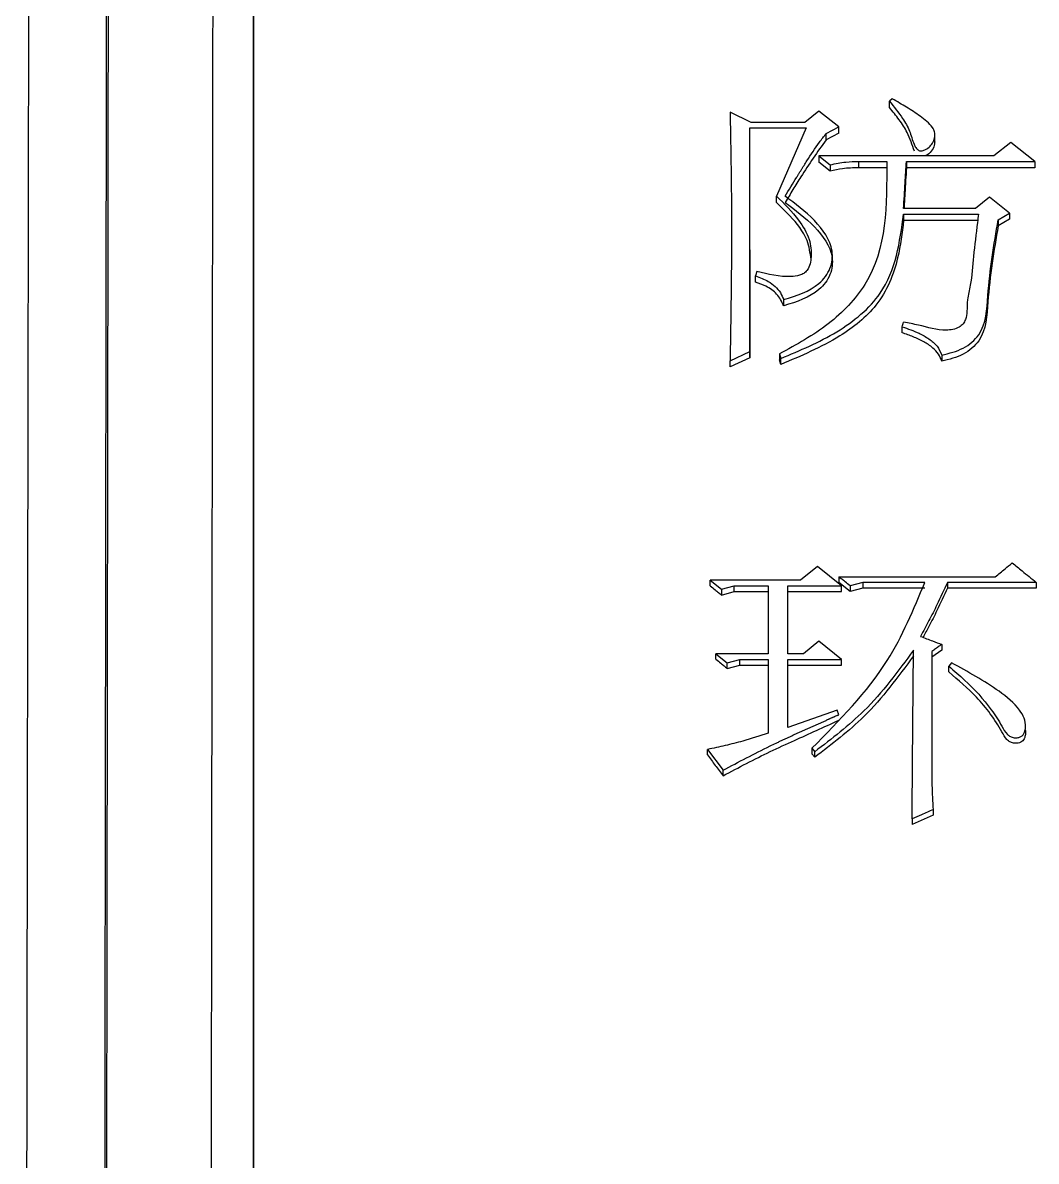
# Model space of a CAD drawing. Header units: millimetres. Extents: x 2223 to 4172, y 741 to 2119.
# Drawn here: x 2691.43 to 2699.2, y 1885.61 to 1894.34 of the extents above; entities that cross this region are included whole.
import ezdxf

# ---------------------------------------------------------------- set-up
doc = ezdxf.new("R2010")
doc.units = ezdxf.units.MM

msp = doc.modelspace()

# ---------------------------------------------------------------- linework, layer by layer
at = {"color": 7, "linetype": 'Continuous', "lineweight": 25}
for p, q in [((2698.1004, 1893.7527), (2698.0786, 1893.7355)), ((2697.0186, 1893.573), (2696.8563, 1893.65)), ((2696.8563, 1893.65), (2696.8564, 1893.6014)), ((2697.5378, 1893.6586), (2697.4297, 1893.573)), ((2697.6893, 1893.5388), (2697.5378, 1893.6586)), ((2697.4297, 1893.573), (2697.0186, 1893.573)), ((2697.0078, 1893.5302), (2697.4405, 1893.5302)), ((2697.0078, 1891.8145), (2697.0078, 1893.5302)), ((2697.0078, 1893.4817), (2697.0078, 1893.5302)), ((2697.4405, 1893.5302), (2697.2133, 1893.0068)), ((2697.5919, 1893.4874), (2697.6893, 1893.5388)), ((2697.6893, 1893.4903), (2697.5919, 1893.439)), ((2697.5919, 1893.439), (2697.5919, 1893.4874)), ((2697.6893, 1893.4903), (2697.6893, 1893.5388)), ((2698.4264, 1893.4234), (2698.4264, 1893.4721)), ((2699.009, 1893.4189), (2698.8792, 1893.316)), ((2699.1929, 1893.2731), (2699.009, 1893.4189)), ((2697.5378, 1893.316), (2697.6244, 1893.2473)), ((2698.8792, 1893.316), (2697.5378, 1893.316)), ((2697.5378, 1893.316), (2697.5378, 1893.2677)), ((2697.6244, 1893.1992), (2697.5378, 1893.2677)), ((2697.6244, 1893.2473), (2697.6244, 1893.1992)), ((2697.8407, 1893.2731), (2698.0571, 1893.2731)), ((2697.8407, 1893.2731), (2697.8407, 1893.2249)), ((2698.0571, 1893.2249), (2697.8407, 1893.2249)), ((2698.2085, 1893.2731), (2699.1929, 1893.2731)), ((2698.2085, 1893.2731), (2698.2085, 1893.2249)), ((2699.1929, 1893.2249), (2698.2085, 1893.2249)), ((2699.1929, 1893.2731), (2699.1929, 1893.2249)), ((2697.2133, 1892.959), (2697.2133, 1893.0068)), ((2698.8467, 1892.9982), (2698.7386, 1892.9122)), ((2698.9982, 1892.8777), (2698.8467, 1892.9982)), ((2698.7386, 1892.9122), (2698.1869, 1892.9122)), ((2698.1869, 1892.8691), (2698.7602, 1892.8691)), ((2698.9116, 1892.8261), (2698.9982, 1892.8777)), ((2698.9982, 1892.8777), (2698.9982, 1892.8301)), ((2698.7602, 1892.8215), (2698.1869, 1892.8215)), ((2698.9982, 1892.8301), (2698.9116, 1892.7785)), ((2698.9116, 1892.8261), (2698.9116, 1892.7785)), ((2697.0078, 1892.5964), (2697.0078, 1891.7682)), ((2697.6407, 1892.501), (2697.6407, 1892.5483)), ((2697.0619, 1892.4293), (2697.0511, 1892.3947)), ((2697.0511, 1892.3477), (2697.0511, 1892.3947)), ((2697.2674, 1892.1664), (2697.2674, 1892.2132)), ((2698.1761, 1891.9588), (2698.1761, 1892.0053)), ((2696.8564, 1891.745), (2697.0078, 1891.8145)), ((2697.0078, 1891.7682), (2697.0078, 1891.8145)), ((2697.0078, 1891.7682), (2696.8564, 1891.6988)), ((2696.8564, 1891.6988), (2696.8564, 1891.745)), ((2697.235, 1891.7971), (2697.2458, 1891.7624)), ((2697.2458, 1891.7162), (2697.235, 1891.7509)), ((2697.2458, 1891.7162), (2697.2458, 1891.7624)), ((2698.479, 1891.7884), (2698.479, 1891.7422)), ((2697.5271, 1890.1674), (2697.3973, 1890.0619)), ((2697.711, 1890.0179), (2697.5271, 1890.1674)), ((2697.6893, 1890.0883), (2698.89, 1890.0883)), ((2697.6893, 1890.0883), (2697.6893, 1890.0443)), ((2696.7049, 1890.0619), (2696.7915, 1889.9915)), ((2697.3973, 1890.0619), (2696.7049, 1890.0619)), ((2696.7049, 1890.0179), (2696.7049, 1890.0619)), ((2696.7915, 1889.9915), (2696.8888, 1890.0179)), ((2696.7915, 1889.9915), (2696.7915, 1889.9476)), ((2696.8888, 1890.0179), (2697.1485, 1890.0179)), ((2696.8888, 1889.974), (2696.8888, 1890.0179)), ((2697.1485, 1890.0179), (2697.1485, 1889.498)), ((2697.2999, 1890.0179), (2697.711, 1890.0179)), ((2697.2999, 1889.498), (2697.2999, 1890.0179)), ((2697.2999, 1889.974), (2697.2999, 1890.0179)), ((2697.7759, 1889.974), (2697.6893, 1890.0443)), ((2697.8732, 1890.0443), (2697.7759, 1890.0179)), ((2697.7759, 1890.0179), (2697.7759, 1889.974)), ((2697.8732, 1890.0003), (2697.7759, 1889.974)), ((2698.3491, 1890.0443), (2697.8732, 1890.0443)), ((2698.3491, 1890.0004), (2697.8732, 1890.0003)), ((2699.2037, 1890.0443), (2698.5223, 1890.0443)), ((2698.5223, 1890.0443), (2698.5223, 1890.0004)), ((2699.2037, 1890.0004), (2698.5223, 1890.0004)), ((2696.7915, 1889.9476), (2696.8888, 1889.974)), ((2696.8888, 1889.974), (2697.1485, 1889.974)), ((2697.2999, 1889.498), (2697.2999, 1889.974)), ((2697.2999, 1889.974), (2697.711, 1889.974)), ((2697.5379, 1889.5951), (2697.4189, 1889.498)), ((2697.711, 1889.4539), (2697.5379, 1889.5951)), ((2698.479, 1889.5686), (2698.479, 1889.5253)), ((2696.7482, 1889.498), (2696.8348, 1889.4274)), ((2697.1485, 1889.498), (2696.7482, 1889.498)), ((2696.7482, 1889.4548), (2696.7482, 1889.498)), ((2697.4189, 1889.498), (2697.2999, 1889.498)), ((2698.479, 1889.5253), (2698.4033, 1889.4724)), ((2698.4033, 1889.5157), (2698.4033, 1888.5948)), ((2698.4033, 1889.5157), (2698.4033, 1889.4724)), ((2698.4033, 1889.4724), (2698.4033, 1888.5947)), ((2696.8348, 1889.4274), (2696.9321, 1889.4539)), ((2696.8348, 1889.3842), (2696.8348, 1889.4274)), ((2696.8348, 1889.3842), (2696.9321, 1889.4107)), ((2696.9321, 1889.4539), (2697.1485, 1889.4539)), ((2696.9321, 1889.4107), (2696.9321, 1889.4539)), ((2696.9321, 1889.4107), (2697.1485, 1889.4107)), ((2697.1485, 1889.4539), (2697.1485, 1888.8876)), ((2697.2999, 1889.4539), (2697.711, 1889.4539)), ((2697.2999, 1888.932), (2697.2999, 1889.4539)), ((2697.2999, 1889.4107), (2697.2999, 1889.4539)), ((2697.2999, 1888.932), (2697.2999, 1889.4107)), ((2697.2999, 1889.4107), (2697.711, 1889.4107)), ((2698.5332, 1889.3579), (2698.5332, 1889.401)), ((2697.6785, 1889.0648), (2697.2999, 1888.932)), ((2697.6893, 1889.0294), (2697.6785, 1889.0648)), ((2699.0924, 1889.0364), (2699.0924, 1889.0421)), ((2696.6833, 1888.7635), (2696.8023, 1888.6037)), ((2696.6833, 1888.7212), (2696.6833, 1888.7635)), ((2697.4838, 1888.7724), (2697.5054, 1888.7458)), ((2697.4838, 1888.7724), (2697.4838, 1888.7301)), ((2697.5054, 1888.7036), (2697.4838, 1888.7301)), ((2697.5054, 1888.7036), (2697.5054, 1888.7458)), ((2696.8023, 1888.5616), (2696.8023, 1888.6037)), ((2698.4141, 1888.2597), (2698.2518, 1888.1886)), ((2698.4141, 1888.3014), (2698.4141, 1888.2597)), ((2698.2518, 1888.2302), (2698.2518, 1888.1886))]:
    msp.add_line(p, q, dxfattribs=at)
at = {"color": 7, "linetype": 'Continuous', "lineweight": 25, "flags": 128}
for points in [[(2698.0786, 1893.6867), (2698.0786, 1893.7038), (2698.0786, 1893.7197), (2698.0786, 1893.7355)], [(2698.1869, 1892.8691), (2698.1869, 1892.8496), (2698.1869, 1892.8215)], [(2697.235, 1891.7971), (2697.235, 1891.7783), (2697.235, 1891.7646), (2697.235, 1891.7509)], [(2697.711, 1889.974), (2697.711, 1889.996), (2697.711, 1890.0179)], [(2697.8732, 1890.0443), (2697.8732, 1890.0333), (2697.8732, 1890.0223), (2697.8732, 1890.0003)], [(2699.2037, 1890.0443), (2699.2037, 1890.0223), (2699.2037, 1890.0004)], [(2697.711, 1889.4107), (2697.711, 1889.4216), (2697.711, 1889.4377), (2697.711, 1889.4539)], [(2698.5546, 1889.4273), (2698.5439, 1889.4142), (2698.5332, 1889.401)]]:
    msp.add_lwpolyline(points, dxfattribs=at)
at = {"color": 7, "linetype": 'Continuous', "lineweight": 25}
for points, knots in [([(2693.2014, 1932.1163), (2693.2014, 1932.0123), (2693.2015, 1931.4915), (2693.2015, 1930.1246), (2693.2016, 1927.9647), (2693.2017, 1925.3463), (2693.2017, 1922.8838), (2693.2017, 1919.376), (2693.2018, 1916.233), (2693.2018, 1911.9179), (2693.2018, 1907.2309), (2693.2019, 1902.0987), (2693.2019, 1896.6751), (2693.202, 1892.1164), (2693.202, 1886.194), (2693.2021, 1881.2882), (2693.2022, 1874.6092), (2693.2023, 1870.3165), (2693.2023, 1867.3153)], [0, 0, 0, 0, 0.020124, 0.100733, 0.181328, 0.221587, 0.302184, 0.342442, 0.423039, 0.463298, 0.543894, 0.624491, 0.664749, 0.745346, 0.785604, 0.8662, 0.906458, 1, 1, 1, 1]), ([(2691.5328, 1931.1683), (2691.5329, 1931.1966), (2691.5332, 1931.2851), (2691.5319, 1930.2987), (2691.5289, 1928.2858), (2691.5243, 1925.2232), (2691.5191, 1921.8349), (2691.514, 1918.4975), (2691.5093, 1915.4278), (2691.5038, 1911.7844), (2691.4972, 1907.5137), (2691.49, 1902.868), (2691.4823, 1897.9212), (2691.4741, 1892.7508), (2691.4651, 1887.0665), (2691.4552, 1880.8695), (2691.4445, 1874.1857), (2691.4369, 1869.4949), (2691.4331, 1867.1009)], [0, 0, 0, 0, 0.039342, 0.122943, 0.206183, 0.289063, 0.371582, 0.416612, 0.465601, 0.518547, 0.575452, 0.636313, 0.690059, 0.746552, 0.805793, 0.867782, 0.932518, 1, 1, 1, 1]), ([(2692.0381, 1866.9653), (2692.0427, 1870.2646), (2692.0518, 1876.8631), (2692.0647, 1886.2931), (2692.0767, 1895.1737), (2692.0877, 1903.3314), (2692.0974, 1910.6319), (2692.1057, 1916.9491), (2692.1124, 1922.1734), (2692.1175, 1926.2216), (2692.1203, 1928.6255), (2692.1216, 1929.939), (2692.1218, 1930.2605), (2692.1219, 1930.4212)], [0, 0, 0, 0, 0.0981345, 0.196269, 0.2944034, 0.3925379, 0.4906723, 0.5888066, 0.686941, 0.7850753, 0.8832097, 0.9416048, 1, 1, 1, 1]), ([(2692.0521, 1866.9166), (2692.0554, 1869.3023), (2692.0619, 1874.0089), (2692.0711, 1880.7582), (2692.0798, 1887.1007), (2692.0878, 1892.9959), (2692.0951, 1898.4265), (2692.1028, 1904.1595), (2692.1105, 1909.9281), (2692.1177, 1915.4084), (2692.1235, 1919.8756), (2692.128, 1923.3984), (2692.1313, 1926.0614), (2692.1335, 1927.9607), (2692.1348, 1929.1917), (2692.1352, 1929.7066), (2692.1353, 1929.8565), (2692.1353, 1929.8813)], [0, 0, 0, 0, 0.07139, 0.140843, 0.208359, 0.273937, 0.337578, 0.399281, 0.488173, 0.572709, 0.652888, 0.72871, 0.800173, 0.867277, 0.930021, 0.988406, 1, 1, 1, 1]), ([(2692.9334, 1929.0982), (2692.9333, 1929.0053), (2692.9333, 1928.8355), (2692.9329, 1928.3878), (2692.9323, 1927.8473), (2692.9316, 1927.1715), (2692.9306, 1926.3638), (2692.9295, 1925.4238), (2692.9282, 1924.3523), (2692.9261, 1922.6427), (2692.9228, 1919.9566), (2692.9176, 1915.8068), (2692.9109, 1910.5904), (2692.9035, 1904.9836), (2692.8959, 1899.3063), (2692.8885, 1893.8392), (2692.8803, 1887.8264), (2692.8713, 1881.2788), (2692.8615, 1874.2359), (2692.8547, 1869.2936), (2692.8512, 1866.7795)], [0, 0, 0, 0, 0.037781, 0.069081, 0.100468, 0.131943, 0.163506, 0.195157, 0.226895, 0.258722, 0.330934, 0.408983, 0.49287, 0.582593, 0.645672, 0.711347, 0.779618, 0.850484, 0.923944, 1, 1, 1, 1]), ([(2693.2023, 1867.2142), (2693.2023, 1867.8616), (2693.2023, 1871.1022), (2693.2022, 1876.8675), (2693.2021, 1883.0842), (2693.202, 1889.1194), (2693.202, 1893.7493), (2693.2019, 1897.5603), (2693.2019, 1899.0036), (2693.2019, 1899.4005)], [0, 0, 0, 0, 0.056256, 0.281605, 0.506911, 0.619454, 0.844767, 0.95731, 1, 1, 1, 1]), ([(2698.0786, 1893.7355), (2698.1136, 1893.6921), (2698.1719, 1893.6197), (2698.237, 1893.5082), (2698.2555, 1893.429), (2698.2776, 1893.3818), (2698.2901, 1893.366), (2698.3023, 1893.3573), (2698.3159, 1893.3539), (2698.3343, 1893.3555), (2698.3609, 1893.3659), (2698.3914, 1893.3881), (2698.4159, 1893.4232), (2698.4273, 1893.4615), (2698.4269, 1893.5001), (2698.3958, 1893.5596), (2698.3154, 1893.6197), (2698.2107, 1893.6907), (2698.1372, 1893.732), (2698.1004, 1893.7527)], [0, 0, 0, 0, 0.156412, 0.260868, 0.365462, 0.392662, 0.410241, 0.42134, 0.432549, 0.445637, 0.467959, 0.506678, 0.545841, 0.586947, 0.621916, 0.6571, 0.775363, 0.887354, 1, 1, 1, 1]), ([(2696.8563, 1893.65), (2696.8566, 1893.6338), (2696.8571, 1893.6095), (2696.8577, 1893.5771), (2696.8581, 1893.5528), (2696.8586, 1893.5285), (2696.859, 1893.5042), (2696.8595, 1893.4798), (2696.8599, 1893.4555), (2696.8603, 1893.4312), (2696.8609, 1893.3987), (2696.8614, 1893.3663), (2696.862, 1893.3338), (2696.8624, 1893.3094), (2696.8629, 1893.2769), (2696.8634, 1893.2444), (2696.8638, 1893.2119), (2696.8642, 1893.1875), (2696.8645, 1893.1631), (2696.8649, 1893.1306), (2696.8653, 1893.0981), (2696.8656, 1893.0655), (2696.8659, 1893.0411), (2696.8661, 1893.0167), (2696.8664, 1892.9841), (2696.8666, 1892.9515), (2696.8668, 1892.919), (2696.867, 1892.8986), (2696.867, 1892.8823), (2696.8671, 1892.8701), (2696.8671, 1892.8578), (2696.8672, 1892.8415), (2696.8672, 1892.8252), (2696.8673, 1892.8089), (2696.8673, 1892.7967), (2696.8673, 1892.7844), (2696.8673, 1892.7722), (2696.8674, 1892.76), (2696.8674, 1892.7498), (2696.8674, 1892.7416), (2696.8674, 1892.7355), (2696.8673, 1892.7273), (2696.8673, 1892.7192), (2696.8673, 1892.711), (2696.8673, 1892.7028), (2696.8673, 1892.6926), (2696.8673, 1892.6804), (2696.8673, 1892.6641), (2696.8672, 1892.6477), (2696.8672, 1892.6314), (2696.8671, 1892.6192), (2696.867, 1892.6028), (2696.8669, 1892.5824), (2696.8668, 1892.5579), (2696.8667, 1892.5334), (2696.8665, 1892.5089), (2696.8663, 1892.4762), (2696.866, 1892.4434), (2696.8657, 1892.4107), (2696.8655, 1892.3862), (2696.8652, 1892.3616), (2696.8649, 1892.3289), (2696.8645, 1892.2961), (2696.8641, 1892.2634), (2696.8638, 1892.2388), (2696.8635, 1892.2142), (2696.8631, 1892.1815), (2696.8627, 1892.1487), (2696.8622, 1892.1159), (2696.8618, 1892.0913), (2696.8614, 1892.0585), (2696.8609, 1892.0257), (2696.8604, 1891.9928), (2696.86, 1891.9682), (2696.8596, 1891.9436), (2696.8591, 1891.9107), (2696.8585, 1891.8779), (2696.858, 1891.845), (2696.8576, 1891.8204), (2696.8571, 1891.787), (2696.8566, 1891.7619), (2696.8564, 1891.745)], [0, 0, 0, 0, 0.025705, 0.038557, 0.05141, 0.064262, 0.077115, 0.089967, 0.102819, 0.115672, 0.128524, 0.154229, 0.167082, 0.179934, 0.192786, 0.218491, 0.231344, 0.244196, 0.257049, 0.269901, 0.295606, 0.308458, 0.321311, 0.334163, 0.347016, 0.37272, 0.385573, 0.398425, 0.404851, 0.411278, 0.417704, 0.42413, 0.436983, 0.443409, 0.449835, 0.456261, 0.462687, 0.469114, 0.47554, 0.478753, 0.481966, 0.485179, 0.491605, 0.494818, 0.498032, 0.504458, 0.510884, 0.51731, 0.530163, 0.536589, 0.543015, 0.549441, 0.562294, 0.575146, 0.587999, 0.600851, 0.613703, 0.639408, 0.652261, 0.665113, 0.677966, 0.690818, 0.716523, 0.729375, 0.742228, 0.75508, 0.767932, 0.793637, 0.80649, 0.819342, 0.832195, 0.857899, 0.870752, 0.883604, 0.896457, 0.909309, 0.935014, 0.947866, 0.960719, 0.973571, 1, 1, 1, 1]), ([(2698.2692, 1893.352), (2698.253, 1893.4003), (2698.2247, 1893.4847), (2698.1545, 1893.595), (2698.104, 1893.656), (2698.0786, 1893.6867)], [0, 0, 0, 0, 0.399399, 0.697767, 1, 1, 1, 1]), ([(2697.2782, 1893.0068), (2697.3078, 1893.0553), (2697.3411, 1893.1099), (2697.3784, 1893.1703), (2697.3878, 1893.1854), (2697.3971, 1893.2005), (2697.4065, 1893.2156), (2697.4159, 1893.2306), (2697.429, 1893.2517), (2697.4686, 1893.315), (2697.5233, 1893.3975), (2697.575, 1893.4652), (2697.5919, 1893.4874)], [0, 0, 0, 0, 0.297523, 0.334713, 0.371903, 0.390498, 0.427688, 0.464879, 0.483474, 0.557855, 0.855503, 1, 1, 1, 1]), ([(2697.5919, 1893.439), (2697.5259, 1893.3453), (2697.4376, 1893.2201), (2697.3384, 1893.0573), (2697.2983, 1892.9917), (2697.2782, 1892.959)], [0, 0, 0, 0, 0.597119, 0.798557, 1, 1, 1, 1]), ([(2698.4251, 1893.4235), (2698.4251, 1893.4185), (2698.425, 1893.3971), (2698.4088, 1893.3611), (2698.3809, 1893.3294), (2698.3585, 1893.3188), (2698.3524, 1893.316)], [0, 0, 0, 0, 0.112826, 0.49093, 0.862071, 1, 1, 1, 1]), ([(2698.0571, 1893.2731), (2698.0589, 1892.9401), (2698.0615, 1892.4713), (2697.6195, 1892.0078), (2697.3645, 1891.8681), (2697.235, 1891.7971)], [0, 0, 0, 0, 0.546872, 0.769893, 1, 1, 1, 1]), ([(2697.6244, 1893.2473), (2697.6641, 1893.2559), (2697.7353, 1893.2711), (2697.8085, 1893.2725), (2697.8407, 1893.2731)], [0, 0, 0, 0, 0.558835, 1, 1, 1, 1]), ([(2697.8407, 1893.2249), (2697.7996, 1893.2239), (2697.7264, 1893.2221), (2697.6555, 1893.2062), (2697.6244, 1893.1992)], [0, 0, 0, 0, 0.561085, 1, 1, 1, 1]), ([(2698.1869, 1892.9122), (2698.1888, 1892.9449), (2698.1928, 1893.0103), (2698.2, 1893.1306), (2698.2052, 1893.2181), (2698.2085, 1893.2731)], [0, 0, 0, 0, 0.271476, 0.542951, 1, 1, 1, 1]), ([(2698.2085, 1893.2249), (2698.2046, 1893.1597), (2698.199, 1893.067), (2698.1928, 1892.9627), (2698.1904, 1892.9237), (2698.1897, 1892.9122)], [0, 0, 0, 0, 0.626456, 0.889379, 1, 1, 1, 1]), ([(2697.2133, 1893.0068), (2697.2727, 1892.9477), (2697.3731, 1892.8477), (2697.4694, 1892.6877), (2697.4825, 1892.5683), (2697.4716, 1892.4882), (2697.4537, 1892.4425), (2697.4222, 1892.4131), (2697.3798, 1892.3953), (2697.2564, 1892.3815), (2697.1483, 1892.408), (2697.0619, 1892.4293)], [0, 0, 0, 0, 0.237031, 0.40138, 0.534635, 0.589033, 0.643886, 0.675792, 0.707579, 0.7663, 1, 1, 1, 1]), ([(2697.4771, 1892.5233), (2697.4705, 1892.5724), (2697.4541, 1892.6958), (2697.3371, 1892.8366), (2697.2475, 1892.9252), (2697.2133, 1892.959)], [0, 0, 0, 0, 0.289937, 0.729757, 1, 1, 1, 1]), ([(2697.2674, 1892.2132), (2697.3666, 1892.2441), (2697.5164, 1892.2909), (2697.6342, 1892.4482), (2697.6542, 1892.6324), (2697.5098, 1892.8339), (2697.3565, 1892.9484), (2697.2782, 1893.0068)], [0, 0, 0, 0, 0.25015, 0.377758, 0.502112, 0.745934, 1, 1, 1, 1]), ([(2697.2782, 1892.959), (2697.3565, 1892.9006), (2697.5097, 1892.7864), (2697.6542, 1892.5851), (2697.6342, 1892.4011), (2697.5163, 1892.244), (2697.3666, 1892.1973), (2697.2674, 1892.1664)], [0, 0, 0, 0, 0.254102, 0.497855, 0.622144, 0.749731, 1, 1, 1, 1]), ([(2697.2458, 1891.7624), (2697.3925, 1891.8236), (2697.6812, 1891.9439), (2698.1089, 1892.2961), (2698.1576, 1892.6539), (2698.1869, 1892.8691)], [0, 0, 0, 0, 0.291804, 0.574112, 1, 1, 1, 1]), ([(2698.7602, 1892.8691), (2698.7579, 1892.8475), (2698.7468, 1892.7396), (2698.7207, 1892.5583), (2698.7094, 1892.3596), (2698.6741, 1892.2208), (2698.674, 1892.1325), (2698.6668, 1892.0689), (2698.6446, 1892.0267), (2698.6109, 1891.9996), (2698.5658, 1891.9822), (2698.4582, 1891.9735), (2698.3339, 1892.0137), (2698.2251, 1892.0332), (2698.187, 1892.0401)], [0, 0, 0, 0, 0.051282, 0.25636, 0.431754, 0.51946, 0.589456, 0.639546, 0.668094, 0.696777, 0.732309, 0.768498, 0.918801, 1, 1, 1, 1]), ([(2698.1869, 1892.8215), (2698.1755, 1892.7257), (2698.1486, 1892.5006), (2698.0145, 1892.1679), (2697.6717, 1891.8964), (2697.4007, 1891.7817), (2697.2458, 1891.7162)], [0, 0, 0, 0, 0.196577, 0.462275, 0.692724, 1, 1, 1, 1]), ([(2698.479, 1891.7884), (2698.536, 1891.8019), (2698.6472, 1891.8282), (2698.8214, 1891.9785), (2698.8318, 1892.3467), (2698.8799, 1892.6357), (2698.9116, 1892.8261)], [0, 0, 0, 0, 0.1295403, 0.2526388, 0.50766, 1, 1, 1, 1]), ([(2698.9116, 1892.7785), (2698.8799, 1892.5884), (2698.8318, 1892.2997), (2698.8213, 1891.932), (2698.6471, 1891.7819), (2698.536, 1891.7557), (2698.479, 1891.7422)], [0, 0, 0, 0, 0.492224, 0.747194, 0.870344, 1, 1, 1, 1]), ([(2697.0511, 1892.3947), (2697.0849, 1892.3827), (2697.1401, 1892.363), (2697.2033, 1892.3164), (2697.2448, 1892.2686), (2697.2599, 1892.2315), (2697.2674, 1892.2132)], [0, 0, 0, 0, 0.34974, 0.571287, 0.787704, 1, 1, 1, 1]), ([(2697.2674, 1892.1664), (2697.2522, 1892.198), (2697.223, 1892.2588), (2697.1388, 1892.3173), (2697.0785, 1892.3382), (2697.0511, 1892.3477)], [0, 0, 0, 0, 0.3717838, 0.7145965, 1, 1, 1, 1]), ([(2698.1761, 1892.0053), (2698.1779, 1892.0111), (2698.1815, 1892.0227), (2698.1851, 1892.0343), (2698.1869, 1892.0401)], [0, 0, 0, 0, 0.499996, 1, 1, 1, 1]), ([(2698.1761, 1892.0053), (2698.22, 1891.9901), (2698.292, 1891.9651), (2698.3817, 1891.9145), (2698.4483, 1891.8608), (2698.4688, 1891.8123), (2698.479, 1891.7884)], [0, 0, 0, 0, 0.349071, 0.571765, 0.789358, 1, 1, 1, 1]), ([(2698.479, 1891.7422), (2698.4719, 1891.7607), (2698.4575, 1891.7983), (2698.408, 1891.8487), (2698.3417, 1891.8926), (2698.2611, 1891.9296), (2698.2045, 1891.949), (2698.1761, 1891.9588)], [0, 0, 0, 0, 0.1623169, 0.3288282, 0.5494626, 0.7737767, 1, 1, 1, 1]), ([(2698.89, 1890.0883), (2698.9025, 1890.0984), (2698.9275, 1890.1187), (2698.9707, 1890.1539), (2699.0015, 1890.1789), (2699.0198, 1890.1937)], [0, 0, 0, 0, 0.288432, 0.576865, 1, 1, 1, 1]), ([(2699.0198, 1890.1937), (2699.0448, 1890.1735), (2699.0879, 1890.1384), (2699.1492, 1890.0886), (2699.1856, 1890.0591), (2699.2037, 1890.0443)], [0, 0, 0, 0, 0.407194, 0.703597, 1, 1, 1, 1]), ([(2697.7759, 1890.0179), (2697.7635, 1890.028), (2697.7429, 1890.0447), (2697.7141, 1890.0682), (2697.6976, 1890.0816), (2697.6893, 1890.0883)], [0, 0, 0, 0, 0.428361, 0.714181, 1, 1, 1, 1]), ([(2696.7049, 1890.0179), (2696.7173, 1890.0079), (2696.7379, 1889.9911), (2696.7668, 1889.9677), (2696.7832, 1889.9543), (2696.7915, 1889.9476)], [0, 0, 0, 0, 0.4286084, 0.7143042, 1, 1, 1, 1]), ([(2697.4838, 1888.7724), (2697.6952, 1888.9866), (2698.0697, 1889.366), (2698.2644, 1889.8386), (2698.3491, 1890.0443)], [0, 0, 0, 0, 0.564597, 1, 1, 1, 1]), ([(2698.5223, 1890.0443), (2698.4963, 1889.987), (2698.4517, 1889.8884), (2698.3813, 1889.7511), (2698.3382, 1889.6706), (2698.3167, 1889.6304)], [0, 0, 0, 0, 0.409741, 0.70481, 1, 1, 1, 1]), ([(2698.5223, 1890.0004), (2698.4963, 1889.943), (2698.4517, 1889.8445), (2698.3875, 1889.7195), (2698.351, 1889.6512), (2698.3359, 1889.6231)], [0, 0, 0, 0, 0.449925, 0.773337, 1, 1, 1, 1]), ([(2698.3167, 1889.6304), (2698.3321, 1889.6246), (2698.3628, 1889.6129), (2698.4169, 1889.5923), (2698.4556, 1889.5775), (2698.479, 1889.5686)], [0, 0, 0, 0, 0.283862, 0.567725, 1, 1, 1, 1]), ([(2698.479, 1889.5686), (2698.4727, 1889.5642), (2698.4569, 1889.5532), (2698.4317, 1889.5356), (2698.4127, 1889.5223), (2698.4033, 1889.5157)], [0, 0, 0, 0, 0.250001, 0.6250002, 1, 1, 1, 1]), ([(2698.2626, 1889.5246), (2698.1445, 1889.3627), (2697.9319, 1889.0713), (2697.6366, 1888.846), (2697.5054, 1888.7458)], [0, 0, 0, 0, 0.555449, 1, 1, 1, 1]), ([(2698.2626, 1889.4813), (2698.1445, 1889.3196), (2697.9319, 1889.0285), (2697.6366, 1888.8036), (2697.5054, 1888.7036)], [0, 0, 0, 0, 0.555388, 1, 1, 1, 1]), ([(2698.2518, 1888.2302), (2698.2519, 1888.2388), (2698.2521, 1888.2644), (2698.2524, 1888.2986), (2698.2528, 1888.3413), (2698.2531, 1888.384), (2698.2534, 1888.4267), (2698.2538, 1888.4694), (2698.2541, 1888.5035), (2698.2544, 1888.5462), (2698.2547, 1888.5889), (2698.2551, 1888.6315), (2698.2554, 1888.6741), (2698.2557, 1888.7082), (2698.256, 1888.7508), (2698.2563, 1888.7849), (2698.2566, 1888.8275), (2698.257, 1888.87), (2698.2574, 1888.9126), (2698.2577, 1888.9551), (2698.258, 1888.9891), (2698.2584, 1889.0317), (2698.2587, 1889.0742), (2698.2591, 1889.1167), (2698.2595, 1889.1592), (2698.2598, 1889.1931), (2698.2601, 1889.2356), (2698.2604, 1889.2696), (2698.2608, 1889.312), (2698.2611, 1889.3459), (2698.2615, 1889.3884), (2698.262, 1889.4451), (2698.2624, 1889.4933), (2698.2626, 1889.5245)], [0, 0, 0, 0, 0.019729, 0.059186, 0.078915, 0.118372, 0.157829, 0.177558, 0.217015, 0.236744, 0.276201, 0.315659, 0.335387, 0.374845, 0.394573, 0.43403, 0.453759, 0.493216, 0.532674, 0.552402, 0.59186, 0.611588, 0.651046, 0.690503, 0.710232, 0.749689, 0.769418, 0.808875, 0.828604, 0.868061, 0.88779, 0.927247, 1, 1, 1, 1]), ([(2696.7482, 1889.4548), (2696.7606, 1889.4447), (2696.7812, 1889.4279), (2696.81, 1889.4044), (2696.8265, 1889.3909), (2696.8348, 1889.3842)], [0, 0, 0, 0, 0.428608, 0.714304, 1, 1, 1, 1]), ([(2698.5332, 1889.401), (2698.5741, 1889.3666), (2698.6941, 1889.2655), (2698.8337, 1889.1112), (2698.9299, 1888.9647), (2698.9679, 1888.8875), (2699.0054, 1888.8606), (2699.0342, 1888.8522), (2699.0622, 1888.8524), (2699.0863, 1888.8604), (2699.1044, 1888.875), (2699.1179, 1888.9006), (2699.1244, 1888.9448), (2699.1156, 1889.005), (2699.0534, 1889.1056), (2698.9229, 1889.2118), (2698.742, 1889.325), (2698.6172, 1889.3931), (2698.5546, 1889.4272)], [0, 0, 0, 0, 0.09565, 0.280795, 0.373244, 0.419662, 0.436462, 0.4533, 0.470465, 0.483389, 0.496387, 0.510841, 0.535897, 0.579802, 0.622961, 0.750748, 0.875017, 1, 1, 1, 1]), ([(2699.1183, 1888.9173), (2699.1197, 1888.9099), (2699.1234, 1888.8918), (2699.1189, 1888.8644), (2699.1094, 1888.8396), (2699.094, 1888.823), (2699.0755, 1888.8137), (2699.0533, 1888.8095), (2699.0278, 1888.8111), (2699.0009, 1888.8205), (2698.9669, 1888.8479), (2698.9022, 1888.9756), (2698.7648, 1889.1589), (2698.6062, 1889.2952), (2698.5332, 1889.3579)], [0, 0, 0, 0, 0.025638, 0.062848, 0.09324, 0.114417, 0.135605, 0.157562, 0.183803, 0.214117, 0.245018, 0.322491, 0.688269, 1, 1, 1, 1]), ([(2696.8023, 1888.6037), (2696.9219, 1888.6674), (2697.0564, 1888.739), (2697.2019, 1888.8087), (2697.2326, 1888.8232), (2697.2556, 1888.8341), (2697.2787, 1888.8449), (2697.298, 1888.8539), (2697.3173, 1888.8628), (2697.3327, 1888.8699), (2697.3481, 1888.877), (2697.3597, 1888.8823), (2697.3713, 1888.8876), (2697.3868, 1888.8946), (2697.4023, 1888.9017), (2697.4178, 1888.9087), (2697.4294, 1888.9139), (2697.441, 1888.9192), (2697.4566, 1888.9262), (2697.4721, 1888.9331), (2697.4876, 1888.9401), (2697.4993, 1888.9453), (2697.5148, 1888.9522), (2697.5303, 1888.9591), (2697.5459, 1888.966), (2697.5576, 1888.9712), (2697.5692, 1888.9764), (2697.5809, 1888.9815), (2697.5926, 1888.9867), (2697.6023, 1888.991), (2697.6101, 1888.9945), (2697.6159, 1888.997), (2697.6218, 1888.9996), (2697.6295, 1889.003), (2697.6373, 1889.0065), (2697.6451, 1889.0099), (2697.6509, 1889.0125), (2697.6568, 1889.0151), (2697.6646, 1889.0185), (2697.6724, 1889.0219), (2697.6813, 1889.0259), (2697.6863, 1889.0281), (2697.6893, 1889.0294)], [0, 0, 0, 0, 0.414083, 0.465835, 0.49171, 0.517586, 0.543462, 0.569338, 0.582276, 0.608151, 0.621089, 0.634027, 0.646965, 0.659903, 0.685779, 0.698716, 0.711654, 0.724592, 0.73753, 0.763406, 0.776344, 0.789282, 0.802219, 0.828095, 0.841033, 0.853971, 0.866909, 0.879847, 0.892784, 0.905722, 0.912191, 0.91866, 0.925129, 0.931598, 0.944536, 0.951005, 0.957474, 0.963943, 0.970412, 0.98335, 0.989818, 1, 1, 1, 1]), ([(2696.8023, 1888.5616), (2696.9222, 1888.6248), (2697.102, 1888.7196), (2697.3444, 1888.8299), (2697.5193, 1888.9099), (2697.6327, 1888.9612), (2697.6893, 1888.9868)], [0, 0, 0, 0, 0.414296, 0.62139, 0.810694, 1, 1, 1, 1]), ([(2697.1485, 1888.8876), (2697.0837, 1888.8667), (2696.9752, 1888.8315), (2696.8191, 1888.7928), (2696.7286, 1888.7732), (2696.6833, 1888.7635)], [0, 0, 0, 0, 0.424962, 0.712284, 1, 1, 1, 1]), ([(2696.6833, 1888.7212), (2696.7032, 1888.6946), (2696.7329, 1888.6547), (2696.7726, 1888.6015), (2696.7924, 1888.5749), (2696.8023, 1888.5616)], [0, 0, 0, 0, 0.5, 0.75, 1, 1, 1, 1]), ([(2698.4033, 1888.5948), (2698.4036, 1888.56), (2698.4041, 1888.4938), (2698.4063, 1888.3959), (2698.4115, 1888.3329), (2698.4141, 1888.3014)], [0, 0, 0, 0, 0.355817, 0.677713, 1, 1, 1, 1]), ([(2698.4141, 1888.3014), (2698.3991, 1888.2949), (2698.3691, 1888.2817), (2698.315, 1888.258), (2698.2759, 1888.2408), (2698.2518, 1888.2302)], [0, 0, 0, 0, 0.277507, 0.555013, 1, 1, 1, 1])]:
    msp.add_open_spline(points, degree=3, knots=knots, dxfattribs=at)

doc.saveas('drawing.dxf')
